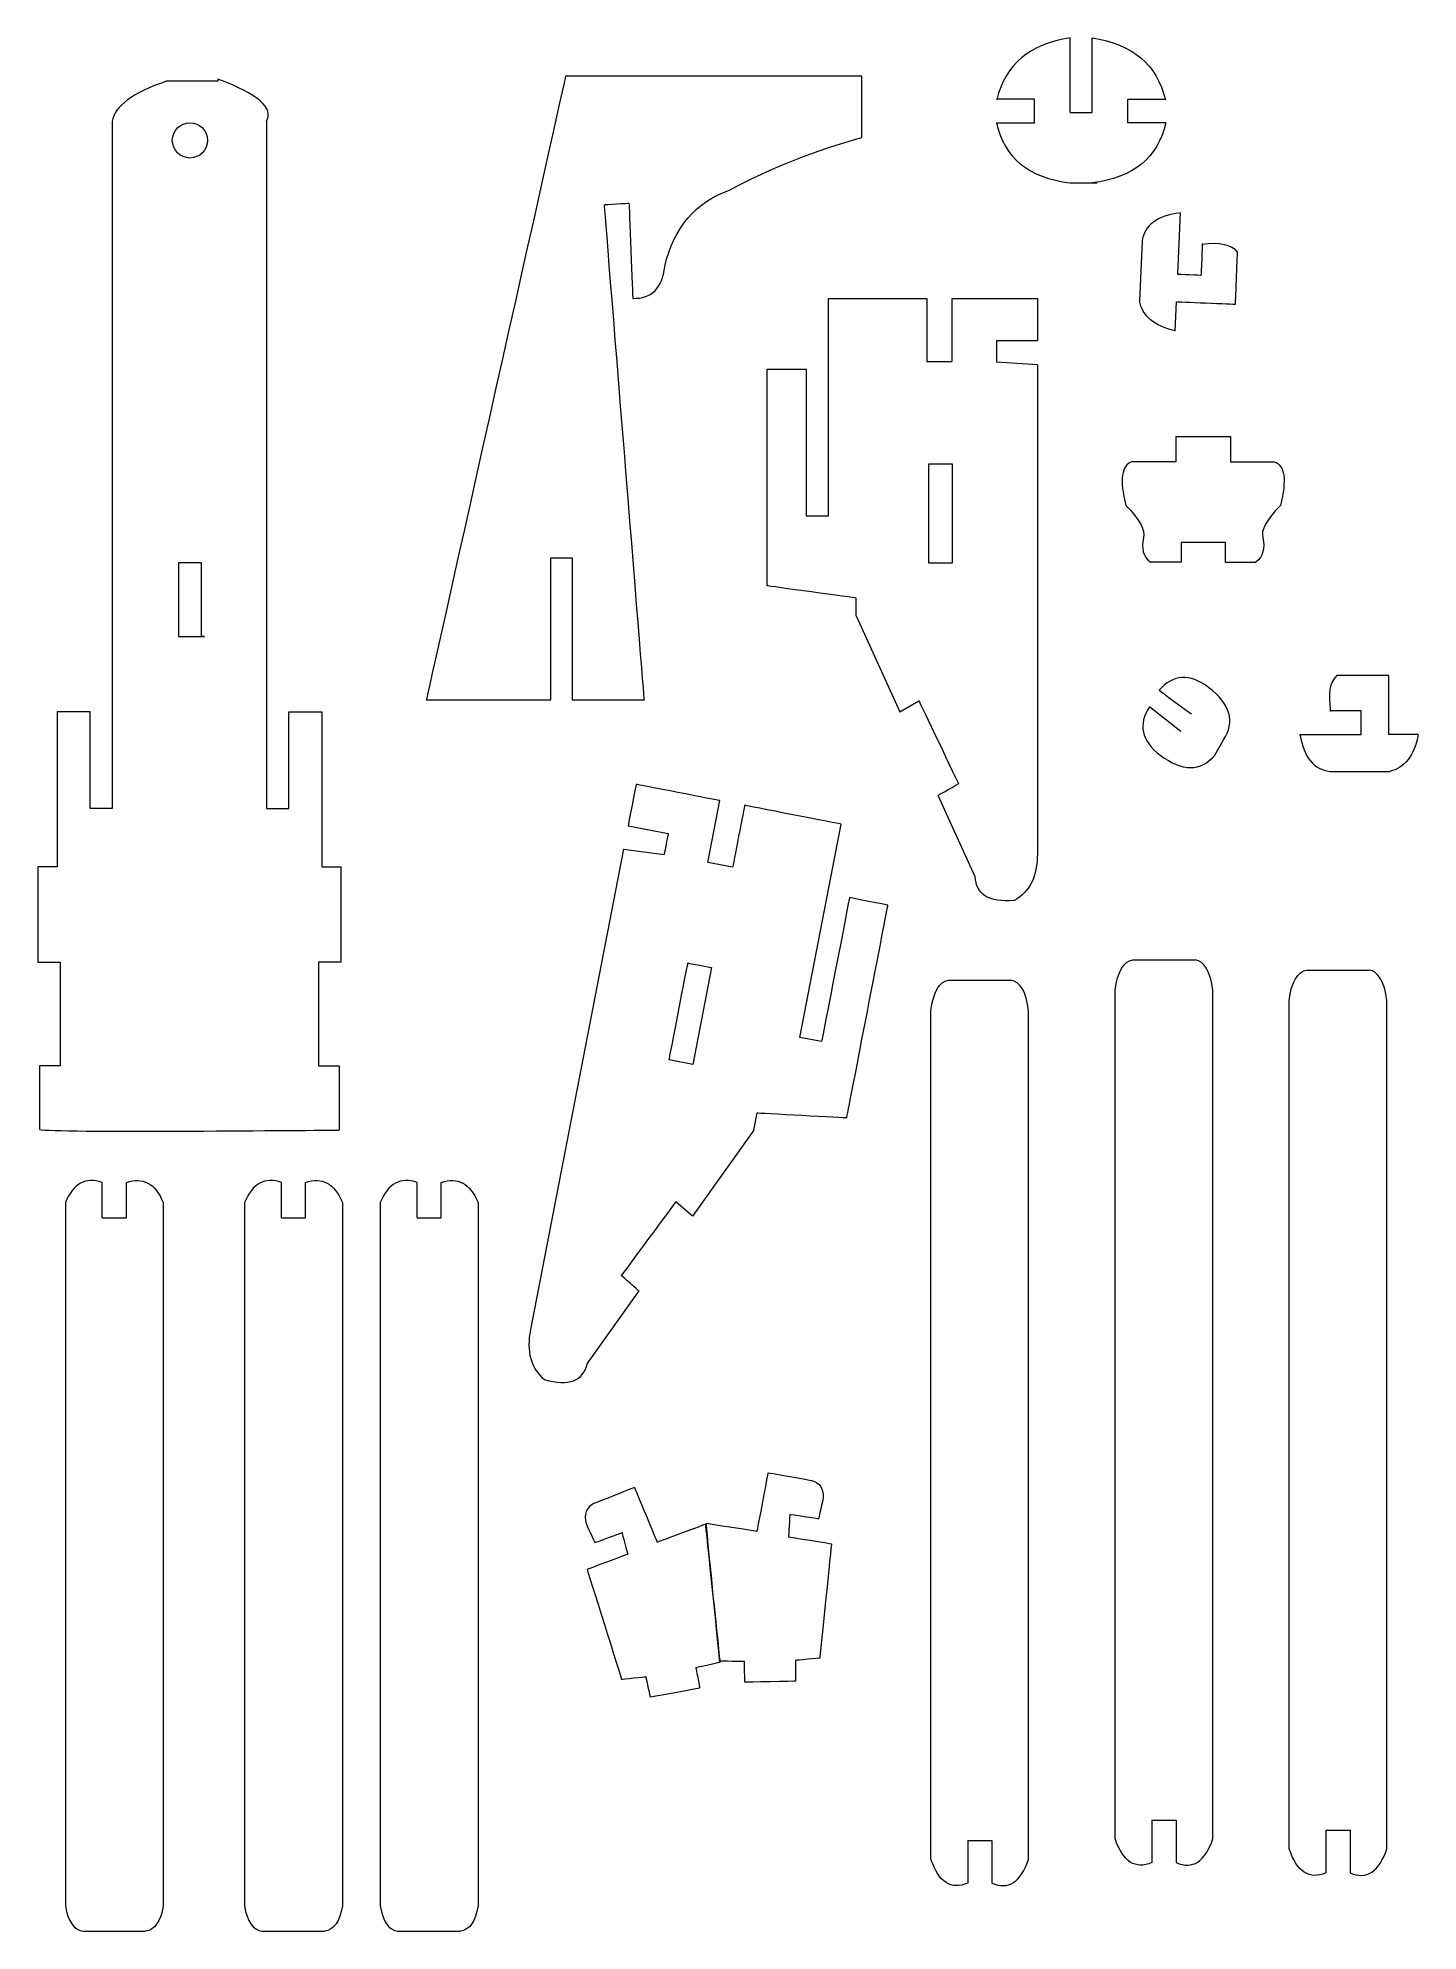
# Model space of a CAD drawing. Header units: centimetres. Extents: x -9.4 to 9.7, y -13.4 to 12.7.
import ezdxf

# ---------------------------------------------------------------- set-up
doc = ezdxf.new("R2010")
doc.units = ezdxf.units.CM
doc.header["$MEASUREMENT"] = 0
doc.layers.add('Capa 1', color=7, linetype='Continuous')

msp = doc.modelspace()

# ---------------------------------------------------------------- linework, layer by layer
at = {"layer": 'Capa 1', "color": 250, "lineweight": 20}
msp.add_ellipse((-7.26813, 11.31749), major_axis=(0, 0.24342), ratio=1, dxfattribs=at)
for points in [[(4.86413, 12.73032), (4.30803, 12.64762), (3.97127, 12.36348), (3.85385, 11.87788)], [(4.86413, 11.70374), (4.86413, 11.70374), (4.86413, 12.73032), (4.86413, 12.73032)], [(5.16817, 11.70374), (5.16817, 11.70374), (5.16817, 12.73032), (5.16817, 12.73032)], [(5.16817, 12.73032), (5.72427, 12.64762), (6.06103, 12.36348), (6.17845, 11.87788)], [(3.84811, 11.56068), (3.95579, 11.07864), (4.29445, 10.80176), (4.86413, 10.73006)], [(4.86413, 11.70374), (4.86413, 11.70374), (5.16817, 11.70374), (5.16817, 11.70374)], [(6.18419, 11.56068), (6.07651, 11.07864), (5.73785, 10.80176), (5.16817, 10.73006)], [(4.86413, 10.73006), (4.86413, 10.73006), (5.23983, 10.73006), (5.23983, 10.73006)], [(6.38227, 10.3204), (6.06409, 10.27825), (5.88901, 10.14805), (5.85704, 9.9298)], [(5.85704, 9.9298), (5.85704, 9.9298), (5.82169, 9.10506), (5.82169, 9.10506)], [(7.17466, 9.77797), (7.08876, 9.87814), (6.9243, 9.91346), (6.68133, 9.88388)], [(6.31247, 8.69206), (6.02297, 8.75898), (5.85937, 8.89663), (5.82169, 9.10506)], [(2.88929, 8.26771), (2.88929, 8.26771), (3.23853, 8.26771), (3.23853, 8.26771)], [(4.41329, 8.22537), (4.41329, 8.22537), (3.84971, 8.25979), (3.84971, 8.25979)], [(4.41329, 8.22537), (4.41329, 8.22537), (4.41329, 1.48375), (4.41329, 1.48375)], [(6.32069, 7.23757), (6.32069, 7.23757), (7.07669, 7.23757), (7.07669, 7.23757)], [(2.91039, 6.85483), (2.91039, 6.85483), (2.91039, 5.49485), (2.91039, 5.49485)], [(1.22769, 6.14045), (1.22769, 6.14045), (1.53461, 6.14045), (1.53461, 6.14045)], [(6.39477, 5.77707), (6.39477, 5.77707), (7.00261, 5.77707), (7.00261, 5.77707)], [(1.91561, 4.76461), (1.91561, 4.76461), (2.51887, 3.44169), (2.51887, 3.44169)], [(8.54073, 3.94262), (8.44433, 3.8525), (8.41609, 3.68668), (8.45605, 3.4452)], [(8.03273, 3.12772), (8.08847, 2.81164), (8.22605, 2.6423), (8.44547, 2.6197)], [(9.66257, 3.12772), (9.60811, 2.83562), (9.47759, 2.66628), (9.27097, 2.6197)], [(8.44547, 2.6197), (8.44547, 2.6197), (9.27097, 2.6197), (9.27097, 2.6197)], [(-1.29161, 1.54683), (-1.29161, 1.54683), (-2.57316, -5.07186), (-2.57316, -5.07186)], [(-1.29161, 1.54683), (-1.29161, 1.54683), (-0.73176, 1.47349), (-0.73176, 1.47349)], [(0.21265, 1.2987), (0.21265, 1.2987), (-0.13022, 1.36509), (-0.13022, 1.36509)], [(5.72992, 0.02259), (5.72992, 0.02259), (6.5886, 0.02259), (6.5886, 0.02259)], [(-0.07665, -0.08441), (-0.07665, -0.08441), (-0.33517, -1.41959), (-0.33517, -1.41959)], [(3.18992, -0.25963), (3.18992, -0.25963), (4.0486, -0.25963), (4.0486, -0.25963)], [(8.12881, -0.11852), (8.12881, -0.11852), (8.98749, -0.11852), (8.98749, -0.11852)], [(1.43957, -1.10564), (1.43957, -1.10564), (1.13825, -1.04729), (1.13825, -1.04729)], [(0.50265, -2.32562), (0.50265, -2.32562), (-0.34109, -3.50974), (-0.34109, -3.50974)], [(-8.47728, -3.53559), (-8.47728, -3.53559), (-8.47728, -3.04875), (-8.47728, -3.04875)], [(-6.00784, -3.53559), (-6.00784, -3.53559), (-6.00784, -3.04875), (-6.00784, -3.04875)], [(-4.13724, -3.53559), (-4.13724, -3.53559), (-4.13724, -3.04875), (-4.13724, -3.04875)], [(5.99324, -11.83502), (5.99324, -11.83502), (5.99324, -12.42224), (5.99324, -12.42224)], [(8.39213, -11.97613), (8.39213, -11.97613), (8.39213, -12.56335), (8.39213, -12.56335)], [(3.45324, -12.11724), (3.45324, -12.11724), (3.45324, -12.70446), (3.45324, -12.70446)], [(-8.7406, -13.36625), (-8.7406, -13.36625), (-7.88192, -13.36625), (-7.88192, -13.36625)], [(-6.27116, -13.36625), (-6.27116, -13.36625), (-5.41248, -13.36625), (-5.41248, -13.36625)], [(-4.40056, -13.36625), (-4.40056, -13.36625), (-3.54188, -13.36625), (-3.54188, -13.36625)]]:
    msp.add_open_spline(points, degree=3, dxfattribs=at)
for points, knots in [([(-6.21427, 11.58031), (-6.10733, 11.76067), (-6.32997, 11.95483), (-6.88221, 12.16283), (-6.88221, 12.16283), (-6.88221, 12.16283), (-6.88221, 12.13325), (-6.88221, 12.13325), (-6.88221, 12.13325), (-6.88221, 12.13325), (-7.59081, 12.13325), (-7.59081, 12.13325), (-7.59081, 12.13325), (-8.05855, 11.97297), (-8.30783, 11.78867), (-8.33867, 11.58031)], [0, 0, 0, 0, 0.2, 0.2, 0.2, 0.20000001, 0.4, 0.4, 0.4, 0.40000001, 0.6, 0.6, 0.6, 0.60000001, 1, 1, 1, 1]), ([(1.99581, 11.35715), (1.99581, 11.35715), (1.99581, 12.20381), (1.99581, 12.20381), (1.99581, 12.20381), (1.99581, 12.20381), (-2.08937, 12.20381), (-2.08937, 12.20381), (-2.08937, 12.20381), (-2.08937, 12.20381), (-4.01023, 3.60485), (-4.01023, 3.60485), (-4.01023, 3.60485), (-4.01023, 3.60485), (-2.29573, 3.60485), (-2.29573, 3.60485), (-2.29573, 3.60485), (-2.29573, 3.60485), (-2.29573, 5.56277), (-2.29573, 5.56277)], [0, 0, 0, 0, 0.16666667, 0.16666667, 0.16666667, 0.16666668, 0.33333333, 0.33333333, 0.33333333, 0.33333334, 0.5, 0.5, 0.5, 0.50000001, 0.66666667, 0.66666667, 0.66666667, 0.66666668, 1, 1, 1, 1]), ([(3.84811, 11.56068), (3.84811, 11.56068), (4.37199, 11.56068), (4.37199, 11.56068), (4.37199, 11.56068), (4.37199, 11.56068), (4.37199, 11.88364), (4.37199, 11.88364), (4.37199, 11.88364), (4.37199, 11.88364), (3.84811, 11.88364), (3.84811, 11.88364)], [0, 0, 0, 0, 0.25, 0.25, 0.25, 0.25000001, 0.5, 0.5, 0.5, 0.50000001, 1, 1, 1, 1]), ([(6.18419, 11.56068), (6.18419, 11.56068), (5.66031, 11.56068), (5.66031, 11.56068), (5.66031, 11.56068), (5.66031, 11.56068), (5.66031, 11.88364), (5.66031, 11.88364), (5.66031, 11.88364), (5.66031, 11.88364), (6.18419, 11.88364), (6.18419, 11.88364)], [0, 0, 0, 0, 0.25, 0.25, 0.25, 0.25000001, 0.5, 0.5, 0.5, 0.50000001, 1, 1, 1, 1]), ([(-8.33867, 11.58031), (-8.33867, 11.58031), (-8.33867, 2.10821), (-8.33867, 2.10821), (-8.33867, 2.10821), (-8.33867, 2.10821), (-8.64559, 2.10821), (-8.64559, 2.10821), (-8.64559, 2.10821), (-8.64559, 2.10821), (-8.64559, 3.44171), (-8.64559, 3.44171), (-8.64559, 3.44171), (-8.64559, 3.44171), (-9.10067, 3.44171), (-9.10067, 3.44171), (-9.10067, 3.44171), (-9.10067, 3.44171), (-9.10067, 1.30545), (-9.10067, 1.30545), (-9.10067, 1.30545), (-9.10067, 1.30545), (-9.36525, 1.30545), (-9.36525, 1.30545), (-9.36525, 1.30545), (-9.36525, 1.30545), (-9.36525, -0.00847), (-9.36525, -0.00847), (-9.36525, -0.00847), (-9.36525, -0.00847), (-9.05563, -0.00847), (-9.05563, -0.00847), (-9.05563, -0.00847), (-9.05563, -0.00847), (-9.05563, -1.43723), (-9.05563, -1.43723), (-9.05563, -1.43723), (-9.05563, -1.43723), (-9.34325, -1.43723), (-9.34325, -1.43723), (-9.34325, -1.43723), (-9.34325, -1.43723), (-9.34325, -2.31565), (-9.34325, -2.31565)], [0, 0, 0, 0, 0.08333333, 0.08333333, 0.08333333, 0.08333334, 0.16666667, 0.16666667, 0.16666667, 0.16666668, 0.25, 0.25, 0.25, 0.25000001, 0.33333333, 0.33333333, 0.33333333, 0.33333334, 0.41666667, 0.41666667, 0.41666667, 0.41666668, 0.5, 0.5, 0.5, 0.50000001, 0.58333333, 0.58333333, 0.58333333, 0.58333334, 0.66666667, 0.66666667, 0.66666667, 0.66666668, 0.75, 0.75, 0.75, 0.75000001, 0.83333333, 0.83333333, 0.83333333, 0.83333334, 1, 1, 1, 1]), ([(-6.21427, 11.58031), (-6.21427, 11.58031), (-6.21427, 2.10821), (-6.21427, 2.10821), (-6.21427, 2.10821), (-6.21427, 2.10821), (-5.90735, 2.10821), (-5.90735, 2.10821), (-5.90735, 2.10821), (-5.90735, 2.10821), (-5.90735, 3.44171), (-5.90735, 3.44171), (-5.90735, 3.44171), (-5.90735, 3.44171), (-5.45227, 3.44171), (-5.45227, 3.44171), (-5.45227, 3.44171), (-5.45227, 3.44171), (-5.45227, 1.30545), (-5.45227, 1.30545), (-5.45227, 1.30545), (-5.45227, 1.30545), (-5.18769, 1.30545), (-5.18769, 1.30545), (-5.18769, 1.30545), (-5.18769, 1.30545), (-5.18769, -0.00847), (-5.18769, -0.00847), (-5.18769, -0.00847), (-5.18769, -0.00847), (-5.49731, -0.00847), (-5.49731, -0.00847), (-5.49731, -0.00847), (-5.49731, -0.00847), (-5.49731, -1.43723), (-5.49731, -1.43723), (-5.49731, -1.43723), (-5.49731, -1.43723), (-5.20969, -1.43723), (-5.20969, -1.43723), (-5.20969, -1.43723), (-5.20969, -1.43723), (-5.20969, -2.31565), (-5.20969, -2.31565)], [0, 0, 0, 0, 0.08333333, 0.08333333, 0.08333333, 0.08333334, 0.16666667, 0.16666667, 0.16666667, 0.16666668, 0.25, 0.25, 0.25, 0.25000001, 0.33333333, 0.33333333, 0.33333333, 0.33333334, 0.41666667, 0.41666667, 0.41666667, 0.41666668, 0.5, 0.5, 0.5, 0.50000001, 0.58333333, 0.58333333, 0.58333333, 0.58333334, 0.66666667, 0.66666667, 0.66666667, 0.66666668, 0.75, 0.75, 0.75, 0.75000001, 0.83333333, 0.83333333, 0.83333333, 0.83333334, 1, 1, 1, 1]), ([(-2.29573, 5.56277), (-2.29573, 5.56277), (-1.99941, 5.56277), (-1.99941, 5.56277), (-1.99941, 5.56277), (-1.99941, 5.56277), (-1.99941, 3.60485), (-1.99941, 3.60485), (-1.99941, 3.60485), (-1.99941, 3.60485), (-1.00457, 3.60485), (-1.00457, 3.60485), (-1.00457, 3.60485), (-1.00457, 3.60485), (-1.55491, 10.43105), (-1.55491, 10.43105), (-1.55491, 10.43105), (-1.55491, 10.43105), (-1.21625, 10.45221), (-1.21625, 10.45221), (-1.21625, 10.45221), (-1.21625, 10.45221), (-1.16333, 9.13987), (-1.16333, 9.13987), (-1.16333, 9.13987), (-0.90127, 9.13329), (-0.75485, 9.27969), (-0.72411, 9.57907), (-0.72411, 9.57907), (-0.59609, 10.11695), (-0.29799, 10.46797), (0.17019, 10.63213), (0.17019, 10.63213), (0.74919, 10.94169), (1.35773, 11.18335), (1.99581, 11.35715)], [0, 0, 0, 0, 0.1, 0.1, 0.1, 0.10000001, 0.2, 0.2, 0.2, 0.20000001, 0.3, 0.3, 0.3, 0.30000001, 0.4, 0.4, 0.4, 0.40000001, 0.5, 0.5, 0.5, 0.50000001, 0.6, 0.6, 0.6, 0.60000001, 0.7, 0.7, 0.7, 0.70000001, 0.8, 0.8, 0.8, 0.80000001, 1, 1, 1, 1]), ([(6.38227, 10.3204), (6.38227, 10.3204), (6.34601, 9.47452), (6.34601, 9.47452), (6.34601, 9.47452), (6.34601, 9.47452), (6.67379, 9.46047), (6.67379, 9.46047), (6.67379, 9.46047), (6.67379, 9.46047), (6.69237, 9.89399), (6.69237, 9.89399)], [0, 0, 0, 0, 0.25, 0.25, 0.25, 0.25000001, 0.5, 0.5, 0.5, 0.50000001, 1, 1, 1, 1]), ([(6.31247, 8.69206), (6.31247, 8.69206), (6.32969, 9.09387), (6.32969, 9.09387), (6.32969, 9.09387), (6.32969, 9.09387), (7.14385, 9.05897), (7.14385, 9.05897), (7.14385, 9.05897), (7.14385, 9.05897), (7.17466, 9.77797), (7.17466, 9.77797)], [0, 0, 0, 0, 0.25, 0.25, 0.25, 0.25000001, 0.5, 0.5, 0.5, 0.50000001, 1, 1, 1, 1]), ([(1.53461, 6.14045), (1.53461, 6.14045), (1.53461, 9.13553), (1.53461, 9.13553), (1.53461, 9.13553), (1.53461, 9.13553), (2.88929, 9.13553), (2.88929, 9.13553), (2.88929, 9.13553), (2.88929, 9.13553), (2.88929, 8.26771), (2.88929, 8.26771)], [0, 0, 0, 0, 0.25, 0.25, 0.25, 0.25000001, 0.5, 0.5, 0.5, 0.50000001, 1, 1, 1, 1]), ([(3.23853, 8.26771), (3.23853, 8.26771), (3.23853, 9.13553), (3.23853, 9.13553), (3.23853, 9.13553), (3.23853, 9.13553), (4.41329, 9.13553), (4.41329, 9.13553), (4.41329, 9.13553), (4.41329, 9.13553), (4.41329, 8.55345), (4.41329, 8.55345)], [0, 0, 0, 0, 0.25, 0.25, 0.25, 0.25000001, 0.5, 0.5, 0.5, 0.50000001, 1, 1, 1, 1]), ([(4.41329, 8.55345), (4.41329, 8.55345), (3.84971, 8.55345), (3.84971, 8.55345), (3.84971, 8.55345), (3.84971, 8.55345), (3.84971, 8.25979), (3.84971, 8.25979)], [0, 0, 0, 0, 0.33333333, 0.33333333, 0.33333333, 0.33333334, 1, 1, 1, 1]), ([(1.91561, 4.76461), (1.91561, 4.76461), (1.91561, 5.00803), (1.91561, 5.00803), (1.91561, 5.00803), (1.91561, 5.00803), (0.68795, 5.17735), (0.68795, 5.17735), (0.68795, 5.17735), (0.68795, 5.17735), (0.68795, 8.16187), (0.68795, 8.16187), (0.68795, 8.16187), (0.68795, 8.16187), (1.22769, 8.16187), (1.22769, 8.16187), (1.22769, 8.16187), (1.22769, 8.16187), (1.22769, 6.14045), (1.22769, 6.14045)], [0, 0, 0, 0, 0.16666667, 0.16666667, 0.16666667, 0.16666668, 0.33333333, 0.33333333, 0.33333333, 0.33333334, 0.5, 0.5, 0.5, 0.50000001, 0.66666667, 0.66666667, 0.66666667, 0.66666668, 1, 1, 1, 1]), ([(6.32069, 7.23757), (6.32069, 7.23757), (6.32069, 6.88833), (6.32069, 6.88833), (6.32069, 6.88833), (6.32069, 6.88833), (5.71743, 6.88833), (5.71743, 6.88833)], [0, 0, 0, 0, 0.33333333, 0.33333333, 0.33333333, 0.33333334, 1, 1, 1, 1]), ([(7.07669, 7.23757), (7.07669, 7.23757), (7.07669, 6.88833), (7.07669, 6.88833), (7.07669, 6.88833), (7.07669, 6.88833), (7.67995, 6.88833), (7.67995, 6.88833)], [0, 0, 0, 0, 0.33333333, 0.33333333, 0.33333333, 0.33333334, 1, 1, 1, 1]), ([(2.91039, 5.49485), (2.91039, 5.49485), (3.24377, 5.49485), (3.24377, 5.49485), (3.24377, 5.49485), (3.24377, 5.49485), (3.24377, 6.85483), (3.24377, 6.85483), (3.24377, 6.85483), (3.24377, 6.85483), (2.91039, 6.85483), (2.91039, 6.85483)], [0, 0, 0, 0, 0.25, 0.25, 0.25, 0.25000001, 0.5, 0.5, 0.5, 0.50000001, 1, 1, 1, 1]), ([(5.71743, 6.88833), (5.57275, 6.84127), (5.54453, 6.64019), (5.63277, 6.28507), (5.63277, 6.28507), (5.82593, 6.08759), (5.90707, 5.93943), (5.87619, 5.84057), (5.87619, 5.84057), (5.84139, 5.69563), (5.87313, 5.58273), (5.97143, 5.50189)], [0, 0, 0, 0, 0.25, 0.25, 0.25, 0.25000001, 0.5, 0.5, 0.5, 0.50000001, 1, 1, 1, 1]), ([(7.67995, 6.88833), (7.82463, 6.84127), (7.85285, 6.64019), (7.76461, 6.28507), (7.76461, 6.28507), (7.57145, 6.08759), (7.49031, 5.93943), (7.52119, 5.84057), (7.52119, 5.84057), (7.55599, 5.69563), (7.52425, 5.58273), (7.42595, 5.50189)], [0, 0, 0, 0, 0.25, 0.25, 0.25, 0.25000001, 0.5, 0.5, 0.5, 0.50000001, 1, 1, 1, 1]), ([(6.39477, 5.77707), (6.39477, 5.77707), (6.39477, 5.50189), (6.39477, 5.50189), (6.39477, 5.50189), (6.39477, 5.50189), (5.97143, 5.50189), (5.97143, 5.50189)], [0, 0, 0, 0, 0.33333333, 0.33333333, 0.33333333, 0.33333334, 1, 1, 1, 1]), ([(7.00261, 5.77707), (7.00261, 5.77707), (7.00261, 5.50189), (7.00261, 5.50189), (7.00261, 5.50189), (7.00261, 5.50189), (7.42595, 5.50189), (7.42595, 5.50189)], [0, 0, 0, 0, 0.33333333, 0.33333333, 0.33333333, 0.33333334, 1, 1, 1, 1]), ([(-7.42851, 5.49485), (-7.42851, 5.49485), (-7.42851, 4.47885), (-7.42851, 4.47885), (-7.42851, 4.47885), (-7.42851, 4.47885), (-7.38699, 4.47885), (-7.38699, 4.47885)], [0, 0, 0, 0, 0.33333333, 0.33333333, 0.33333333, 0.33333334, 1, 1, 1, 1]), ([(-7.42851, 4.47885), (-7.42851, 4.47885), (-7.06699, 4.47885), (-7.06699, 4.47885), (-7.06699, 4.47885), (-7.06699, 4.47885), (-7.10851, 4.47885), (-7.10851, 4.47885), (-7.10851, 4.47885), (-7.10851, 4.47885), (-7.10851, 5.49485), (-7.10851, 5.49485), (-7.10851, 5.49485), (-7.10851, 5.49485), (-7.42851, 5.49485), (-7.42851, 5.49485)], [0, 0, 0, 0, 0.2, 0.2, 0.2, 0.20000001, 0.4, 0.4, 0.4, 0.40000001, 0.6, 0.6, 0.6, 0.60000001, 1, 1, 1, 1]), ([(6.85805, 2.8429), (6.85805, 2.8429), (6.97879, 3.05468), (6.97879, 3.05468), (6.97879, 3.05468), (7.14451, 3.30262), (7.07613, 3.54356), (6.77365, 3.77754), (6.77365, 3.77754), (6.51145, 3.97112), (6.28413, 3.95792), (6.09179, 3.73804), (6.09179, 3.73804), (6.09179, 3.73804), (6.53605, 3.41308), (6.53605, 3.41308)], [0, 0, 0, 0, 0.2, 0.2, 0.2, 0.20000001, 0.4, 0.4, 0.4, 0.40000001, 0.6, 0.6, 0.6, 0.60000001, 1, 1, 1, 1]), ([(9.66257, 3.12772), (9.66257, 3.12772), (9.26039, 3.12772), (9.26039, 3.12772), (9.26039, 3.12772), (9.26039, 3.12772), (9.26039, 3.94262), (9.26039, 3.94262), (9.26039, 3.94262), (9.26039, 3.94262), (8.54073, 3.94262), (8.54073, 3.94262)], [0, 0, 0, 0, 0.25, 0.25, 0.25, 0.25000001, 0.5, 0.5, 0.5, 0.50000001, 1, 1, 1, 1]), ([(2.51887, 3.44169), (2.51887, 3.44169), (2.78023, 3.59259), (2.78023, 3.59259), (2.78023, 3.59259), (2.78023, 3.59259), (3.32595, 2.44981), (3.32595, 2.44981)], [0, 0, 0, 0, 0.33333333, 0.33333333, 0.33333333, 0.33333334, 1, 1, 1, 1]), ([(6.39239, 3.17098), (6.39239, 3.17098), (5.95847, 3.50964), (5.95847, 3.50964), (5.95847, 3.50964), (5.79945, 3.26456), (5.84883, 3.0423), (6.10663, 2.8429), (6.10663, 2.8429), (6.41429, 2.61578), (6.66475, 2.61578), (6.85805, 2.8429)], [0, 0, 0, 0, 0.25, 0.25, 0.25, 0.25000001, 0.5, 0.5, 0.5, 0.50000001, 1, 1, 1, 1]), ([(8.03273, 3.12772), (8.03273, 3.12772), (8.87939, 3.12772), (8.87939, 3.12772), (8.87939, 3.12772), (8.87939, 3.12772), (8.87939, 3.4558), (8.87939, 3.4558), (8.87939, 3.4558), (8.87939, 3.4558), (8.44547, 3.4558), (8.44547, 3.4558)], [0, 0, 0, 0, 0.25, 0.25, 0.25, 0.25000001, 0.5, 0.5, 0.5, 0.50000001, 1, 1, 1, 1]), ([(-0.13022, 1.36509), (-0.13022, 1.36509), (0.03475, 2.21708), (0.03475, 2.21708), (0.03475, 2.21708), (0.03475, 2.21708), (-1.11859, 2.4404), (-1.11859, 2.4404), (-1.11859, 2.4404), (-1.11859, 2.4404), (-1.22924, 1.86893), (-1.22924, 1.86893)], [0, 0, 0, 0, 0.25, 0.25, 0.25, 0.25000001, 0.5, 0.5, 0.5, 0.50000001, 1, 1, 1, 1]), ([(3.55615, 1.16701), (3.55615, 1.16701), (3.04511, 2.28767), (3.04511, 2.28767), (3.04511, 2.28767), (3.04511, 2.28767), (3.32595, 2.44981), (3.32595, 2.44981)], [0, 0, 0, 0, 0.33333333, 0.33333333, 0.33333333, 0.33333334, 1, 1, 1, 1]), ([(1.13825, -1.04729), (1.13825, -1.04729), (1.7076, 1.89317), (1.7076, 1.89317), (1.7076, 1.89317), (1.7076, 1.89317), (0.37762, 2.15069), (0.37762, 2.15069), (0.37762, 2.15069), (0.37762, 2.15069), (0.21265, 1.2987), (0.21265, 1.2987)], [0, 0, 0, 0, 0.25, 0.25, 0.25, 0.25000001, 0.5, 0.5, 0.5, 0.50000001, 1, 1, 1, 1]), ([(-1.22924, 1.86893), (-1.22924, 1.86893), (-0.67594, 1.7618), (-0.67594, 1.7618), (-0.67594, 1.7618), (-0.67594, 1.7618), (-0.73176, 1.47349), (-0.73176, 1.47349)], [0, 0, 0, 0, 0.33333333, 0.33333333, 0.33333333, 0.33333334, 1, 1, 1, 1]), ([(4.41329, 1.48375), (4.41533, 1.17453), (4.30907, 0.96009), (4.09451, 0.84039), (4.09451, 0.84039), (3.74525, 0.81345), (3.56581, 0.92231), (3.55615, 1.16701)], [0, 0, 0, 0, 0.33333333, 0.33333333, 0.33333333, 0.33333334, 1, 1, 1, 1]), ([(0.50265, -2.32562), (0.50265, -2.32562), (0.54893, -2.08664), (0.54893, -2.08664), (0.54893, -2.08664), (0.54893, -2.08664), (1.78639, -2.15378), (1.78639, -2.15378), (1.78639, -2.15378), (1.78639, -2.15378), (2.35373, 0.77632), (2.35373, 0.77632), (2.35373, 0.77632), (2.35373, 0.77632), (1.82383, 0.87892), (1.82383, 0.87892), (1.82383, 0.87892), (1.82383, 0.87892), (1.43957, -1.10564), (1.43957, -1.10564)], [0, 0, 0, 0, 0.16666667, 0.16666667, 0.16666667, 0.16666668, 0.33333333, 0.33333333, 0.33333333, 0.33333334, 0.5, 0.5, 0.5, 0.50000001, 0.66666667, 0.66666667, 0.66666667, 0.66666668, 1, 1, 1, 1]), ([(5.99324, -12.42224), (5.76448, -12.52134), (5.59514, -12.41071), (5.48524, -12.09034), (5.48524, -12.09034), (5.48524, -12.09034), (5.48524, -0.39711), (5.48524, -0.39711), (5.48524, -0.39711), (5.51974, -0.13747), (5.6013, 0.00242), (5.72992, 0.02259)], [0, 0, 0, 0, 0.25, 0.25, 0.25, 0.25000001, 0.5, 0.5, 0.5, 0.50000001, 1, 1, 1, 1]), ([(6.32528, -12.42224), (6.55404, -12.52134), (6.72338, -12.41071), (6.83328, -12.09034), (6.83328, -12.09034), (6.83328, -12.09034), (6.83328, -0.39711), (6.83328, -0.39711), (6.83328, -0.39711), (6.79878, -0.13747), (6.71722, 0.00242), (6.5886, 0.02259)], [0, 0, 0, 0, 0.25, 0.25, 0.25, 0.25000001, 0.5, 0.5, 0.5, 0.50000001, 1, 1, 1, 1]), ([(-0.33517, -1.41959), (-0.33517, -1.41959), (-0.66247, -1.35622), (-0.66247, -1.35622), (-0.66247, -1.35622), (-0.66247, -1.35622), (-0.40395, -0.02104), (-0.40395, -0.02104), (-0.40395, -0.02104), (-0.40395, -0.02104), (-0.07665, -0.08441), (-0.07665, -0.08441)], [0, 0, 0, 0, 0.25, 0.25, 0.25, 0.25000001, 0.5, 0.5, 0.5, 0.50000001, 1, 1, 1, 1]), ([(3.45324, -12.70446), (3.22448, -12.80356), (3.05514, -12.69293), (2.94524, -12.37256), (2.94524, -12.37256), (2.94524, -12.37256), (2.94524, -0.67933), (2.94524, -0.67933), (2.94524, -0.67933), (2.97974, -0.41969), (3.0613, -0.2798), (3.18992, -0.25963)], [0, 0, 0, 0, 0.25, 0.25, 0.25, 0.25000001, 0.5, 0.5, 0.5, 0.50000001, 1, 1, 1, 1]), ([(3.78528, -12.70446), (4.01404, -12.80356), (4.18338, -12.69293), (4.29328, -12.37256), (4.29328, -12.37256), (4.29328, -12.37256), (4.29328, -0.67933), (4.29328, -0.67933), (4.29328, -0.67933), (4.25878, -0.41969), (4.17722, -0.2798), (4.0486, -0.25963)], [0, 0, 0, 0, 0.25, 0.25, 0.25, 0.25000001, 0.5, 0.5, 0.5, 0.50000001, 1, 1, 1, 1]), ([(8.39213, -12.56335), (8.16337, -12.66245), (7.99403, -12.55182), (7.88413, -12.23145), (7.88413, -12.23145), (7.88413, -12.23145), (7.88413, -0.53822), (7.88413, -0.53822), (7.88413, -0.53822), (7.91863, -0.27858), (8.00019, -0.13869), (8.12881, -0.11852)], [0, 0, 0, 0, 0.25, 0.25, 0.25, 0.25000001, 0.5, 0.5, 0.5, 0.50000001, 1, 1, 1, 1]), ([(8.72417, -12.56335), (8.95293, -12.66245), (9.12227, -12.55182), (9.23217, -12.23145), (9.23217, -12.23145), (9.23217, -12.23145), (9.23217, -0.53822), (9.23217, -0.53822), (9.23217, -0.53822), (9.19767, -0.27858), (9.11611, -0.13869), (8.98749, -0.11852)], [0, 0, 0, 0, 0.25, 0.25, 0.25, 0.25000001, 0.5, 0.5, 0.5, 0.50000001, 1, 1, 1, 1]), ([(-9.34325, -2.31565), (-9.14429, -2.36403), (-5.80721, -2.32627), (-5.21657, -2.32627), (-5.21657, -2.32627), (-5.21657, -2.32627), (-5.20969, -2.31565), (-5.20969, -2.31565)], [0, 0, 0, 0, 0.33333333, 0.33333333, 0.33333333, 0.33333334, 1, 1, 1, 1]), ([(-8.47728, -3.04875), (-8.70604, -2.96659), (-8.87538, -3.05831), (-8.98528, -3.32391), (-8.98528, -3.32391), (-8.98528, -3.32391), (-8.98528, -13.01829), (-8.98528, -13.01829), (-8.98528, -13.01829), (-8.95078, -13.23355), (-8.86922, -13.34953), (-8.7406, -13.36625)], [0, 0, 0, 0, 0.25, 0.25, 0.25, 0.25000001, 0.5, 0.5, 0.5, 0.50000001, 1, 1, 1, 1]), ([(-8.47728, -3.53559), (-8.47728, -3.53559), (-8.14524, -3.53559), (-8.14524, -3.53559), (-8.14524, -3.53559), (-8.14524, -3.53559), (-8.14524, -3.04875), (-8.14524, -3.04875)], [0, 0, 0, 0, 0.33333333, 0.33333333, 0.33333333, 0.33333334, 1, 1, 1, 1]), ([(-8.14524, -3.04875), (-7.91648, -2.96659), (-7.74714, -3.05831), (-7.63724, -3.32391), (-7.63724, -3.32391), (-7.63724, -3.32391), (-7.63724, -13.01829), (-7.63724, -13.01829), (-7.63724, -13.01829), (-7.67174, -13.23355), (-7.7533, -13.34953), (-7.88192, -13.36625)], [0, 0, 0, 0, 0.25, 0.25, 0.25, 0.25000001, 0.5, 0.5, 0.5, 0.50000001, 1, 1, 1, 1]), ([(-6.00784, -3.04875), (-6.2366, -2.96659), (-6.40594, -3.05831), (-6.51584, -3.32391), (-6.51584, -3.32391), (-6.51584, -3.32391), (-6.51584, -13.01829), (-6.51584, -13.01829), (-6.51584, -13.01829), (-6.48134, -13.23355), (-6.39978, -13.34953), (-6.27116, -13.36625)], [0, 0, 0, 0, 0.25, 0.25, 0.25, 0.25000001, 0.5, 0.5, 0.5, 0.50000001, 1, 1, 1, 1]), ([(-6.00784, -3.53559), (-6.00784, -3.53559), (-5.6758, -3.53559), (-5.6758, -3.53559), (-5.6758, -3.53559), (-5.6758, -3.53559), (-5.6758, -3.04875), (-5.6758, -3.04875)], [0, 0, 0, 0, 0.33333333, 0.33333333, 0.33333333, 0.33333334, 1, 1, 1, 1]), ([(-5.6758, -3.04875), (-5.44704, -2.96659), (-5.2777, -3.05831), (-5.1678, -3.32391), (-5.1678, -3.32391), (-5.1678, -3.32391), (-5.1678, -13.01829), (-5.1678, -13.01829), (-5.1678, -13.01829), (-5.2023, -13.23355), (-5.28386, -13.34953), (-5.41248, -13.36625)], [0, 0, 0, 0, 0.25, 0.25, 0.25, 0.25000001, 0.5, 0.5, 0.5, 0.50000001, 1, 1, 1, 1]), ([(-4.13724, -3.04875), (-4.366, -2.96659), (-4.53534, -3.05831), (-4.64524, -3.32391), (-4.64524, -3.32391), (-4.64524, -3.32391), (-4.64524, -13.01829), (-4.64524, -13.01829), (-4.64524, -13.01829), (-4.61074, -13.23355), (-4.52918, -13.34953), (-4.40056, -13.36625)], [0, 0, 0, 0, 0.25, 0.25, 0.25, 0.25000001, 0.5, 0.5, 0.5, 0.50000001, 1, 1, 1, 1]), ([(-4.13724, -3.53559), (-4.13724, -3.53559), (-3.8052, -3.53559), (-3.8052, -3.53559), (-3.8052, -3.53559), (-3.8052, -3.53559), (-3.8052, -3.04875), (-3.8052, -3.04875)], [0, 0, 0, 0, 0.33333333, 0.33333333, 0.33333333, 0.33333334, 1, 1, 1, 1]), ([(-3.8052, -3.04875), (-3.57644, -2.96659), (-3.4071, -3.05831), (-3.2972, -3.32391), (-3.2972, -3.32391), (-3.2972, -3.32391), (-3.2972, -13.01829), (-3.2972, -13.01829), (-3.2972, -13.01829), (-3.3317, -13.23355), (-3.41326, -13.34953), (-3.54188, -13.36625)], [0, 0, 0, 0, 0.25, 0.25, 0.25, 0.25000001, 0.5, 0.5, 0.5, 0.50000001, 1, 1, 1, 1]), ([(-0.34109, -3.50974), (-0.34109, -3.50974), (-0.569, -3.31191), (-0.569, -3.31191), (-0.569, -3.31191), (-0.569, -3.31191), (-1.322, -4.33011), (-1.322, -4.33011)], [0, 0, 0, 0, 0.33333333, 0.33333333, 0.33333333, 0.33333334, 1, 1, 1, 1]), ([(-1.79186, -5.54576), (-1.79186, -5.54576), (-1.07711, -4.54268), (-1.07711, -4.54268), (-1.07711, -4.54268), (-1.07711, -4.54268), (-1.322, -4.33011), (-1.322, -4.33011)], [0, 0, 0, 0, 0.33333333, 0.33333333, 0.33333333, 0.33333334, 1, 1, 1, 1]), ([(-2.57316, -5.07186), (-2.63394, -5.37505), (-2.57039, -5.60578), (-2.38249, -5.76408), (-2.38249, -5.76408), (-2.04472, -5.85693), (-1.84786, -5.78416), (-1.79186, -5.54576)], [0, 0, 0, 0, 0.33333333, 0.33333333, 0.33333333, 0.33333334, 1, 1, 1, 1]), ([(-1.80452, -7.75196), (-1.84262, -7.61976), (-1.80734, -7.52628), (-1.69868, -7.4715), (-1.69868, -7.4715), (-1.69868, -7.4715), (-1.13776, -7.24926), (-1.13776, -7.24926), (-1.13776, -7.24926), (-1.13776, -7.24926), (-0.82556, -8.00598), (-0.82556, -8.00598), (-0.82556, -8.00598), (-0.82556, -8.00598), (-0.1588, -7.75726), (-0.1588, -7.75726), (-0.1588, -7.75726), (-0.1588, -7.75726), (0.04228, -9.65698), (0.04228, -9.65698), (0.04228, -9.65698), (0.04228, -9.65698), (-0.2911, -9.73106), (-0.2911, -9.73106), (-0.2911, -9.73106), (-0.2911, -9.73106), (-0.23818, -10.01152), (-0.23818, -10.01152), (-0.23818, -10.01152), (-0.23818, -10.01152), (-0.9261, -10.13852), (-0.9261, -10.13852), (-0.9261, -10.13852), (-0.9261, -10.13852), (-0.9843, -9.85806), (-0.9843, -9.85806), (-0.9843, -9.85806), (-0.9843, -9.85806), (-1.31768, -9.8951), (-1.31768, -9.8951), (-1.31768, -9.8951), (-1.31768, -9.8951), (-1.79394, -8.38168), (-1.79394, -8.38168), (-1.79394, -8.38168), (-1.79394, -8.38168), (-1.23302, -8.17002), (-1.23302, -8.17002), (-1.23302, -8.17002), (-1.23302, -8.17002), (-1.3124, -7.87368), (-1.3124, -7.87368), (-1.3124, -7.87368), (-1.3124, -7.87368), (-1.6881, -8.01126), (-1.6881, -8.01126), (-1.6881, -8.01126), (-1.6881, -8.01126), (-1.80452, -7.75196), (-1.80452, -7.75196)], [0, 0, 0, 0, 0.0625, 0.0625, 0.0625, 0.06250001, 0.125, 0.125, 0.125, 0.12500001, 0.1875, 0.1875, 0.1875, 0.18750001, 0.25, 0.25, 0.25, 0.25000001, 0.3125, 0.3125, 0.3125, 0.31250001, 0.375, 0.375, 0.375, 0.37500001, 0.4375, 0.4375, 0.4375, 0.43750001, 0.5, 0.5, 0.5, 0.50000001, 0.5625, 0.5625, 0.5625, 0.56250001, 0.625, 0.625, 0.625, 0.62500001, 0.6875, 0.6875, 0.6875, 0.68750001, 0.75, 0.75, 0.75, 0.75000001, 0.8125, 0.8125, 0.8125, 0.81250001, 0.875, 0.875, 0.875, 0.87500001, 1, 1, 1, 1]), ([(1.45883, -7.4067), (1.46951, -7.26953), (1.41611, -7.18508), (1.29864, -7.15332), (1.29864, -7.15332), (1.29864, -7.15332), (0.70445, -7.04867), (0.70445, -7.04867), (0.70445, -7.04867), (0.70445, -7.04867), (0.55114, -7.85278), (0.55114, -7.85278), (0.55114, -7.85278), (0.55114, -7.85278), (-0.15206, -7.74353), (-0.15206, -7.74353), (-0.15206, -7.74353), (-0.15206, -7.74353), (0.03381, -9.6448), (0.03381, -9.6448), (0.03381, -9.6448), (0.03381, -9.6448), (0.37528, -9.65018), (0.37528, -9.65018), (0.37528, -9.65018), (0.37528, -9.65018), (0.37997, -9.93555), (0.37997, -9.93555), (0.37997, -9.93555), (0.37997, -9.93555), (1.07937, -9.92131), (1.07937, -9.92131), (1.07937, -9.92131), (1.07937, -9.92131), (1.07985, -9.63488), (1.07985, -9.63488), (1.07985, -9.63488), (1.07985, -9.63488), (1.41386, -9.60398), (1.41386, -9.60398), (1.41386, -9.60398), (1.41386, -9.60398), (1.57537, -8.02563), (1.57537, -8.02563), (1.57537, -8.02563), (1.57537, -8.02563), (0.9833, -7.93135), (0.9833, -7.93135), (0.9833, -7.93135), (0.9833, -7.93135), (1.00134, -7.62509), (1.00134, -7.62509), (1.00134, -7.62509), (1.00134, -7.62509), (1.39705, -7.68414), (1.39705, -7.68414), (1.39705, -7.68414), (1.39705, -7.68414), (1.45883, -7.4067), (1.45883, -7.4067)], [0, 0, 0, 0, 0.0625, 0.0625, 0.0625, 0.06250001, 0.125, 0.125, 0.125, 0.12500001, 0.1875, 0.1875, 0.1875, 0.18750001, 0.25, 0.25, 0.25, 0.25000001, 0.3125, 0.3125, 0.3125, 0.31250001, 0.375, 0.375, 0.375, 0.37500001, 0.4375, 0.4375, 0.4375, 0.43750001, 0.5, 0.5, 0.5, 0.50000001, 0.5625, 0.5625, 0.5625, 0.56250001, 0.625, 0.625, 0.625, 0.62500001, 0.6875, 0.6875, 0.6875, 0.68750001, 0.75, 0.75, 0.75, 0.75000001, 0.8125, 0.8125, 0.8125, 0.81250001, 0.875, 0.875, 0.875, 0.87500001, 1, 1, 1, 1]), ([(5.99324, -11.83502), (5.99324, -11.83502), (6.32528, -11.83502), (6.32528, -11.83502), (6.32528, -11.83502), (6.32528, -11.83502), (6.32528, -12.42224), (6.32528, -12.42224)], [0, 0, 0, 0, 0.33333333, 0.33333333, 0.33333333, 0.33333334, 1, 1, 1, 1]), ([(8.39213, -11.97613), (8.39213, -11.97613), (8.72417, -11.97613), (8.72417, -11.97613), (8.72417, -11.97613), (8.72417, -11.97613), (8.72417, -12.56335), (8.72417, -12.56335)], [0, 0, 0, 0, 0.33333333, 0.33333333, 0.33333333, 0.33333334, 1, 1, 1, 1]), ([(3.45324, -12.11724), (3.45324, -12.11724), (3.78528, -12.11724), (3.78528, -12.11724), (3.78528, -12.11724), (3.78528, -12.11724), (3.78528, -12.70446), (3.78528, -12.70446)], [0, 0, 0, 0, 0.33333333, 0.33333333, 0.33333333, 0.33333334, 1, 1, 1, 1])]:
    msp.add_open_spline(points, degree=3, knots=knots, dxfattribs=at)

doc.saveas('drawing.dxf')
